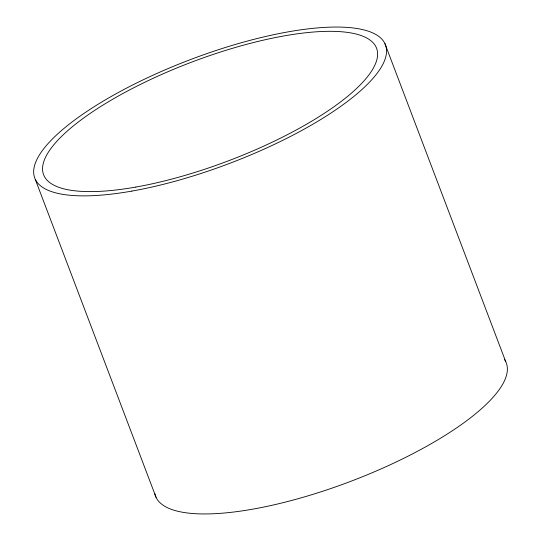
<?xml version="1.0" encoding="UTF-8"?>
<svg xmlns="http://www.w3.org/2000/svg" width="541" height="541" viewBox="0 0 541 541"><rect width="100%" height="100%" fill="white"/><g stroke="black" fill="none" stroke-linecap="round" stroke-linejoin="round"><path stroke-width="0.81" d="M384.928 43.632L505.747 361.699M35.253 179.301L156.072 497.368M504.564 359.609A187.585 55.473 -20.8 0 1 352.306 480.739A187.585 55.473 -20.8 0 1 154.814 493.615M131.876 191.095A187.585 55.473 -20.8 0 0 386.186 47.385A187.585 55.473 -20.8 0 0 112.203 95.913A187.585 55.473 -20.8 0 0 131.876 191.095M135.838 187.064A178.084 52.66 -20.8 0 0 377.266 50.631A178.084 52.66 -20.8 0 0 117.16 96.697A178.084 52.66 -20.8 0 0 135.838 187.064"/></g></svg>
